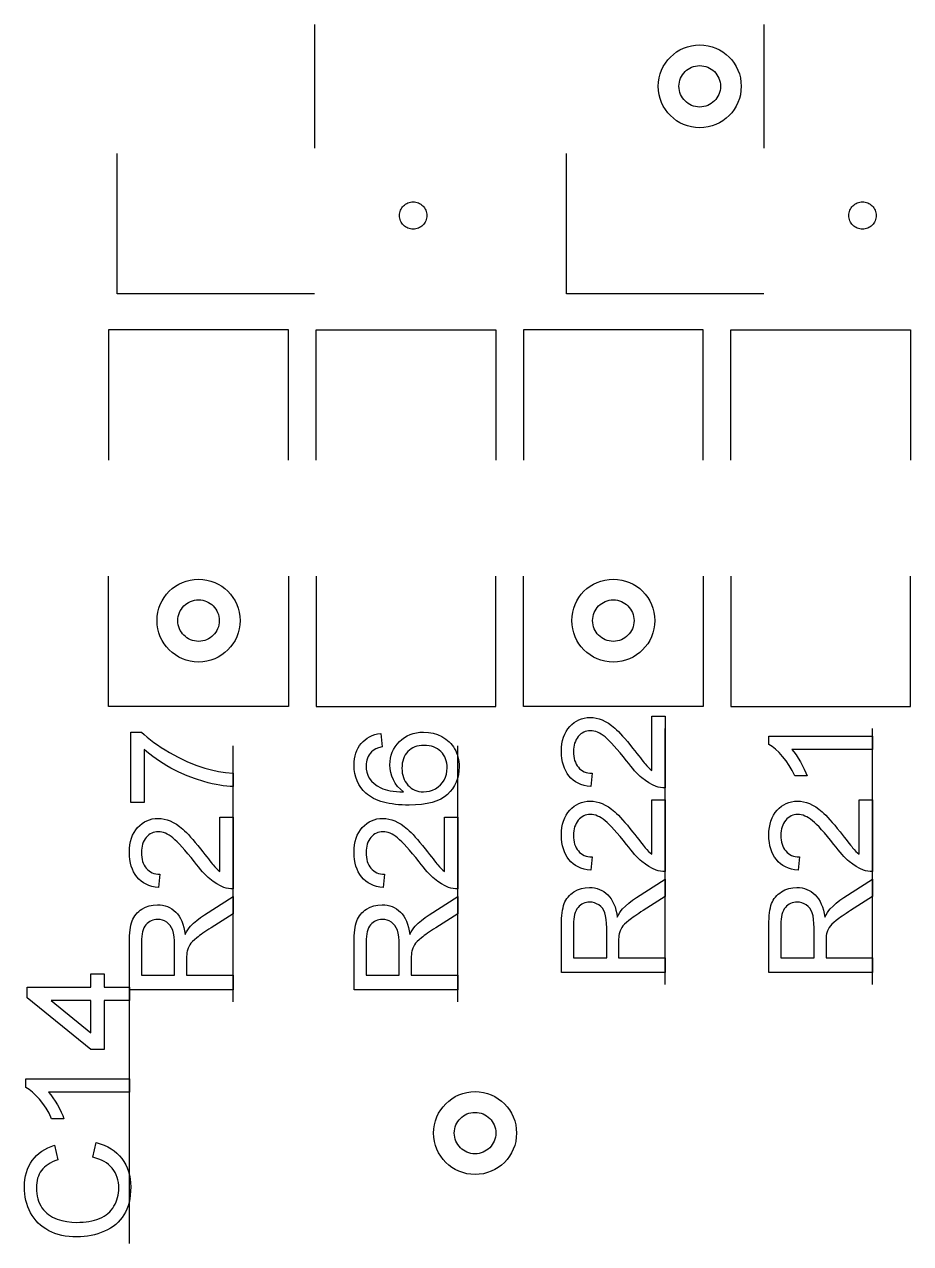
# Model space of a CAD drawing. Header units: millimetres. Extents: x -140 to 0, y -30 to 30.
# Drawn here: x -47.76 to -41.25, y -8.89 to 0.07 of the extents above; entities that cross this region are included whole.
import ezdxf

# ---------------------------------------------------------------- set-up
doc = ezdxf.new("R2010")
doc.units = ezdxf.units.MM
doc.linetypes.add('CENTERX2', pattern=[20.32, 12.7, -2.54, 2.54, -2.54])

msp = doc.modelspace()

# ---------------------------------------------------------------- linework, layer by layer
at = {"color": 7, "linetype": 'CENTERX2'}
for p, q in [((-45.6288, 0.0744), (-45.6288, -0.8364)), ((-42.3268, 0.0744), (-42.3268, -0.8364)), ((-47.0812, -1.9072), (-47.0812, -0.8756)), ((-43.7792, -1.9072), (-43.7792, -0.8756)), ((-45.6288, -1.9072), (-47.0812, -1.9072)), ((-42.3268, -1.9072), (-43.7792, -1.9072)), ((-45.8214, -2.1709), (-47.1426, -2.1709)), ((-47.1426, -2.1709), (-47.1426, -3.1298)), ((-45.8214, -3.1298), (-45.8214, -2.1709)), ((-45.6186, -3.1298), (-45.6186, -2.1709)), ((-45.6186, -2.1709), (-44.2974, -2.1709)), ((-44.2974, -2.1709), (-44.2974, -3.1298)), ((-42.7734, -2.1709), (-44.0946, -2.1709)), ((-44.0946, -2.1709), (-44.0946, -3.1298)), ((-42.7734, -3.1298), (-42.7734, -2.1709)), ((-42.5706, -3.1298), (-42.5706, -2.1709)), ((-42.5706, -2.1709), (-41.2494, -2.1709)), ((-41.2494, -2.1709), (-41.2494, -3.1298)), ((-47.1426, -4.9411), (-47.1426, -3.9822)), ((-45.8214, -3.9822), (-45.8214, -4.9411)), ((-45.6186, -3.9822), (-45.6186, -4.9411)), ((-44.2974, -4.9411), (-44.2974, -3.9822)), ((-44.0946, -4.9411), (-44.0946, -3.9822)), ((-42.7734, -3.9822), (-42.7734, -4.9411)), ((-42.5706, -3.9822), (-42.5706, -4.9411)), ((-41.2494, -4.9411), (-41.2494, -3.9822)), ((-45.8214, -4.9411), (-47.1426, -4.9411)), ((-45.6186, -4.9411), (-44.2974, -4.9411)), ((-42.7734, -4.9411), (-44.0946, -4.9411)), ((-42.5706, -4.9411), (-41.2494, -4.9411)), ((-43.053, -6.985), (-43.053, -5.1038)), ((-41.529, -6.985), (-41.529, -5.1038)), ((-46.228, -7.112), (-46.228, -5.2308)), ((-44.577, -7.112), (-44.577, -5.2308)), ((-46.99, -8.89), (-46.99, -7.0088))]:
    msp.add_line(p, q, dxfattribs=at)
at = {"color": 7, "linetype": 'Continuous', "flags": 128}
for points in [[(-43.1507, -5.0116), (-43.053, -5.0116), (-43.053, -5.0116), (-43.053, -5.5392), (-43.053, -5.5392), (-43.0702, -5.5388), (-43.0873, -5.537), (-43.104, -5.5334), (-43.1203, -5.5282), (-43.1203, -5.5282), (-43.1467, -5.517), (-43.1728, -5.503), (-43.1985, -5.4859), (-43.224, -5.466), (-43.2368, -5.4547), (-43.2499, -5.4421), (-43.2633, -5.4283), (-43.2772, -5.4132), (-43.2916, -5.3967), (-43.3061, -5.3792), (-43.321, -5.3603), (-43.3365, -5.3401), (-43.3365, -5.3401), (-43.3613, -5.3091), (-43.3848, -5.2807), (-43.407, -5.2549), (-43.4274, -5.2317), (-43.4465, -5.2111), (-43.4642, -5.1931), (-43.4804, -5.1777), (-43.4951, -5.1649), (-43.5089, -5.1542), (-43.5227, -5.1449), (-43.5364, -5.1369), (-43.55, -5.1305), (-43.5634, -5.1255), (-43.5767, -5.122), (-43.59, -5.1198), (-43.6031, -5.1191), (-43.6031, -5.1191), (-43.616, -5.1197), (-43.6282, -5.1217), (-43.6399, -5.125), (-43.6512, -5.1298), (-43.6621, -5.1357), (-43.6723, -5.1429), (-43.682, -5.1516), (-43.6912, -5.1615), (-43.6996, -5.1725), (-43.7069, -5.1844), (-43.713, -5.1971), (-43.7181, -5.2105), (-43.722, -5.2247), (-43.7248, -5.2398), (-43.7265, -5.2557), (-43.7271, -5.2723), (-43.7271, -5.2723), (-43.7265, -5.2899), (-43.7248, -5.3067), (-43.722, -5.3224), (-43.7181, -5.3374), (-43.7129, -5.3512), (-43.7068, -5.3644), (-43.6994, -5.3764), (-43.6909, -5.3877), (-43.6814, -5.398), (-43.6711, -5.4068), (-43.6598, -5.4143), (-43.6475, -5.4204), (-43.6346, -5.4253), (-43.6207, -5.4288), (-43.6059, -5.4309), (-43.5903, -5.4317), (-43.5903, -5.4317), (-43.6001, -5.5294), (-43.6001, -5.5294), (-43.6256, -5.5259), (-43.6494, -5.5207), (-43.6717, -5.5135), (-43.6924, -5.5048), (-43.7117, -5.4941), (-43.7294, -5.4818), (-43.7455, -5.4676), (-43.76, -5.4515), (-43.7729, -5.434), (-43.784, -5.4149), (-43.7935, -5.3944), (-43.8013, -5.3725), (-43.8072, -5.3491), (-43.8115, -5.3242), (-43.8141, -5.298), (-43.815, -5.2702), (-43.815, -5.2702), (-43.8141, -5.2423), (-43.8112, -5.2157), (-43.8065, -5.1907), (-43.7999, -5.1673), (-43.7913, -5.1452), (-43.781, -5.1247), (-43.7687, -5.1058), (-43.7546, -5.0882), (-43.739, -5.0725), (-43.7225, -5.0589), (-43.7051, -5.0475), (-43.6868, -5.0382), (-43.6677, -5.0308), (-43.6475, -5.0255), (-43.6266, -5.0225), (-43.6047, -5.0214), (-43.6047, -5.0214), (-43.5821, -5.0226), (-43.5596, -5.026), (-43.5373, -5.0318), (-43.5154, -5.0397), (-43.4931, -5.0504), (-43.4702, -5.0641), (-43.4468, -5.0808), (-43.4229, -5.1005), (-43.4102, -5.1121), (-43.3964, -5.1255), (-43.3816, -5.1408), (-43.3658, -5.1582), (-43.349, -5.1772), (-43.331, -5.1983), (-43.312, -5.2212), (-43.292, -5.2461), (-43.292, -5.2461), (-43.2757, -5.2671), (-43.2606, -5.2864), (-43.247, -5.3039), (-43.2348, -5.3195), (-43.224, -5.3332), (-43.2143, -5.3451), (-43.2063, -5.3552), (-43.1995, -5.3635), (-43.1873, -5.3775), (-43.1751, -5.3903), (-43.1629, -5.4018), (-43.1507, -5.412), (-43.1507, -5.412), (-43.1507, -5.0116)], [(-46.8825, -5.6466), (-46.9802, -5.6466), (-46.9802, -5.6466), (-46.9802, -5.1288), (-46.9802, -5.1288), (-46.9012, -5.1288), (-46.9012, -5.1288), (-46.8809, -5.1478), (-46.859, -5.1667), (-46.8357, -5.1855), (-46.8108, -5.2044), (-46.7844, -5.2232), (-46.7566, -5.2418), (-46.7271, -5.2606), (-46.6962, -5.2792), (-46.6322, -5.3143), (-46.5673, -5.3453), (-46.5017, -5.3719), (-46.4351, -5.3943), (-46.4351, -5.3943), (-46.3867, -5.4076), (-46.3361, -5.4183), (-46.2831, -5.4263), (-46.228, -5.4317), (-46.228, -5.4317), (-46.228, -5.5294), (-46.228, -5.5294), (-46.2507, -5.5285), (-46.2747, -5.5265), (-46.2999, -5.5236), (-46.3262, -5.5196), (-46.3535, -5.5144), (-46.3822, -5.5083), (-46.4119, -5.5013), (-46.4428, -5.4931), (-46.5052, -5.4738), (-46.5664, -5.4509), (-46.6266, -5.4242), (-46.6856, -5.3937), (-46.7142, -5.3774), (-46.7416, -5.3609), (-46.7681, -5.3439), (-46.7932, -5.3268), (-46.8172, -5.3096), (-46.8401, -5.2919), (-46.8619, -5.274), (-46.8825, -5.2558), (-46.8825, -5.2558), (-46.8825, -5.6466)], [(-45.1436, -5.1386), (-45.1338, -5.2363), (-45.1338, -5.2363), (-45.1589, -5.2438), (-45.1803, -5.2528), (-45.198, -5.2632), (-45.212, -5.2749), (-45.212, -5.2749), (-45.2212, -5.2856), (-45.2291, -5.2969), (-45.2358, -5.3088), (-45.2413, -5.3213), (-45.2456, -5.3345), (-45.2486, -5.348), (-45.2505, -5.3624), (-45.2511, -5.3774), (-45.2511, -5.3774), (-45.2497, -5.4013), (-45.2454, -5.4245), (-45.2384, -5.4468), (-45.2285, -5.4682), (-45.2285, -5.4682), (-45.2122, -5.4889), (-45.1925, -5.5077), (-45.1696, -5.5245), (-45.1432, -5.5395), (-45.1282, -5.546), (-45.1116, -5.5518), (-45.0931, -5.5567), (-45.0729, -5.5607), (-45.0511, -5.5639), (-45.0275, -5.5663), (-45.002, -5.5679), (-44.9748, -5.5685), (-44.9748, -5.5685), (-44.9986, -5.5494), (-45.0192, -5.5283), (-45.0365, -5.5051), (-45.0505, -5.4799), (-45.0613, -5.4534), (-45.069, -5.4263), (-45.0737, -5.3986), (-45.0752, -5.3702), (-45.0752, -5.3702), (-45.0742, -5.3456), (-45.071, -5.3218), (-45.0655, -5.299), (-45.058, -5.2772), (-45.0482, -5.2563), (-45.0365, -5.2363), (-45.0224, -5.2174), (-45.0062, -5.1992), (-44.9884, -5.1827), (-44.9691, -5.1684), (-44.9488, -5.1563), (-44.9272, -5.1464), (-44.9043, -5.1388), (-44.88, -5.1333), (-44.8547, -5.1299), (-44.8279, -5.1288), (-44.8279, -5.1288), (-44.7927, -5.131), (-44.7586, -5.1371), (-44.726, -5.1475), (-44.6945, -5.1618), (-44.6796, -5.1705), (-44.6655, -5.18), (-44.6524, -5.1901), (-44.64, -5.201), (-44.6287, -5.2128), (-44.6182, -5.2253), (-44.6088, -5.2386), (-44.6, -5.2526), (-44.5924, -5.2673), (-44.5857, -5.2824), (-44.5801, -5.2981), (-44.5755, -5.3143), (-44.5718, -5.3308), (-44.5692, -5.3479), (-44.5677, -5.3656), (-44.5672, -5.3836), (-44.5672, -5.3836), (-44.5686, -5.4141), (-44.5726, -5.4431), (-44.5793, -5.4708), (-44.5886, -5.497), (-44.6005, -5.5218), (-44.6152, -5.545), (-44.6326, -5.5668), (-44.6526, -5.5872), (-44.6756, -5.6057), (-44.7022, -5.6217), (-44.7321, -5.6353), (-44.7655, -5.6465), (-44.8025, -5.655), (-44.8428, -5.6613), (-44.8866, -5.6649), (-44.9337, -5.6662), (-44.9337, -5.6662), (-44.9606, -5.6658), (-44.9867, -5.6648), (-45.0117, -5.6631), (-45.0358, -5.6607), (-45.0591, -5.6576), (-45.0813, -5.6538), (-45.1026, -5.6494), (-45.123, -5.6442), (-45.1424, -5.6384), (-45.161, -5.6318), (-45.1786, -5.6246), (-45.1952, -5.6167), (-45.2109, -5.6081), (-45.2257, -5.5988), (-45.2395, -5.5889), (-45.2525, -5.5782), (-45.2525, -5.5782), (-45.2728, -5.5582), (-45.2903, -5.5366), (-45.3053, -5.5132), (-45.3173, -5.4882), (-45.3268, -5.4615), (-45.3337, -5.4332), (-45.3376, -5.4031), (-45.339, -5.3716), (-45.339, -5.3716), (-45.3382, -5.3479), (-45.3358, -5.3253), (-45.3317, -5.3039), (-45.326, -5.2835), (-45.3187, -5.2642), (-45.3098, -5.2459), (-45.2993, -5.2288), (-45.2871, -5.2128), (-45.2735, -5.1981), (-45.2587, -5.185), (-45.2425, -5.1734), (-45.2253, -5.1633), (-45.2067, -5.1548), (-45.187, -5.1479), (-45.1659, -5.1424), (-45.1436, -5.1386)], [(-41.529, -5.1582), (-41.529, -5.2558), (-41.529, -5.2558), (-42.1228, -5.2558), (-42.1228, -5.2558), (-42.1068, -5.2749), (-42.0907, -5.2966), (-42.0747, -5.3212), (-42.0587, -5.3483), (-42.0436, -5.3763), (-42.0304, -5.4027), (-42.0194, -5.4277), (-42.0104, -5.4512), (-42.0104, -5.4512), (-42.1005, -5.4512), (-42.1005, -5.4512), (-42.1199, -5.4115), (-42.1411, -5.3745), (-42.1645, -5.3398), (-42.1896, -5.3079), (-42.2156, -5.2795), (-42.2411, -5.2555), (-42.2663, -5.236), (-42.291, -5.221), (-42.291, -5.221), (-42.291, -5.1582), (-42.291, -5.1582), (-41.529, -5.1582)], [(-44.8299, -5.5685), (-44.807, -5.5669), (-44.7847, -5.5627), (-44.7629, -5.5552), (-44.7416, -5.545), (-44.7217, -5.5323), (-44.7043, -5.5175), (-44.6895, -5.5007), (-44.6773, -5.4819), (-44.6677, -5.4615), (-44.6606, -5.4395), (-44.6565, -5.4161), (-44.6552, -5.3912), (-44.6552, -5.3912), (-44.6559, -5.3735), (-44.6581, -5.3567), (-44.6616, -5.3407), (-44.6666, -5.3255), (-44.673, -5.311), (-44.6808, -5.2974), (-44.6901, -5.2845), (-44.7008, -5.2726), (-44.7127, -5.2618), (-44.7257, -5.2525), (-44.7396, -5.2446), (-44.7547, -5.2381), (-44.7707, -5.2329), (-44.7876, -5.2294), (-44.8058, -5.2273), (-44.8249, -5.2265), (-44.8249, -5.2265), (-44.8432, -5.2273), (-44.8606, -5.2294), (-44.8771, -5.2329), (-44.8924, -5.238), (-44.9069, -5.2442), (-44.9201, -5.2522), (-44.9325, -5.2613), (-44.944, -5.272), (-44.9542, -5.2839), (-44.9629, -5.2969), (-44.9704, -5.3108), (-44.9765, -5.3258), (-44.9812, -5.3416), (-44.9846, -5.3586), (-44.9867, -5.3764), (-44.9873, -5.3954), (-44.9873, -5.3954), (-44.9867, -5.4131), (-44.9846, -5.4302), (-44.9812, -5.4465), (-44.9765, -5.4622), (-44.9704, -5.4772), (-44.9629, -5.4915), (-44.9542, -5.5051), (-44.944, -5.5181), (-44.9327, -5.5298), (-44.9204, -5.5401), (-44.9075, -5.5488), (-44.8937, -5.5559), (-44.8791, -5.5614), (-44.8635, -5.5653), (-44.8472, -5.5677), (-44.8299, -5.5685)], [(-43.1507, -5.6271), (-43.053, -5.6271), (-43.053, -5.6271), (-43.053, -6.1546), (-43.053, -6.1546), (-43.0702, -6.1543), (-43.0873, -6.1525), (-43.104, -6.1488), (-43.1203, -6.1436), (-43.1203, -6.1436), (-43.1467, -6.1325), (-43.1728, -6.1184), (-43.1985, -6.1013), (-43.224, -6.0815), (-43.2368, -6.0702), (-43.2499, -6.0575), (-43.2633, -6.0438), (-43.2772, -6.0287), (-43.2916, -6.0122), (-43.3061, -5.9946), (-43.321, -5.9757), (-43.3365, -5.9556), (-43.3365, -5.9556), (-43.3613, -5.9246), (-43.3848, -5.8962), (-43.407, -5.8704), (-43.4274, -5.8472), (-43.4465, -5.8266), (-43.4642, -5.8086), (-43.4804, -5.7932), (-43.4951, -5.7803), (-43.5089, -5.7696), (-43.5227, -5.7603), (-43.5364, -5.7524), (-43.55, -5.746), (-43.5634, -5.7409), (-43.5767, -5.7374), (-43.59, -5.7353), (-43.6031, -5.7345), (-43.6031, -5.7345), (-43.616, -5.7351), (-43.6282, -5.7371), (-43.6399, -5.7405), (-43.6512, -5.7452), (-43.6621, -5.7512), (-43.6723, -5.7584), (-43.682, -5.7671), (-43.6912, -5.777), (-43.6996, -5.788), (-43.7069, -5.7999), (-43.713, -5.8125), (-43.7181, -5.826), (-43.722, -5.8402), (-43.7248, -5.8553), (-43.7265, -5.8712), (-43.7271, -5.8878), (-43.7271, -5.8878), (-43.7265, -5.9053), (-43.7248, -5.9221), (-43.722, -5.9379), (-43.7181, -5.9528), (-43.7129, -5.9667), (-43.7068, -5.9798), (-43.6994, -5.9919), (-43.6909, -6.0032), (-43.6814, -6.0134), (-43.6711, -6.0223), (-43.6598, -6.0298), (-43.6475, -6.0359), (-43.6346, -6.0407), (-43.6207, -6.0443), (-43.6059, -6.0464), (-43.5903, -6.0472), (-43.5903, -6.0472), (-43.6001, -6.1448), (-43.6001, -6.1448), (-43.6256, -6.1413), (-43.6494, -6.1361), (-43.6717, -6.129), (-43.6924, -6.1203), (-43.7117, -6.1096), (-43.7294, -6.0972), (-43.7455, -6.083), (-43.76, -6.067), (-43.7729, -6.0494), (-43.784, -6.0304), (-43.7935, -6.0099), (-43.8013, -5.9879), (-43.8072, -5.9646), (-43.8115, -5.9397), (-43.8141, -5.9134), (-43.815, -5.8857), (-43.815, -5.8857), (-43.8141, -5.8577), (-43.8112, -5.8312), (-43.8065, -5.8061), (-43.7999, -5.7828), (-43.7913, -5.7606), (-43.781, -5.7402), (-43.7687, -5.7213), (-43.7546, -5.7037), (-43.739, -5.688), (-43.7225, -5.6744), (-43.7051, -5.6629), (-43.6868, -5.6536), (-43.6677, -5.6463), (-43.6475, -5.641), (-43.6266, -5.6379), (-43.6047, -5.6368), (-43.6047, -5.6368), (-43.5821, -5.6381), (-43.5596, -5.6414), (-43.5373, -5.6472), (-43.5154, -5.6552), (-43.4931, -5.6658), (-43.4702, -5.6796), (-43.4468, -5.6962), (-43.4229, -5.7159), (-43.4102, -5.7275), (-43.3964, -5.7409), (-43.3816, -5.7562), (-43.3658, -5.7736), (-43.349, -5.7927), (-43.331, -5.8138), (-43.312, -5.8367), (-43.292, -5.8615), (-43.292, -5.8615), (-43.2757, -5.8826), (-43.2606, -5.9018), (-43.247, -5.9194), (-43.2348, -5.935), (-43.224, -5.9487), (-43.2143, -5.9606), (-43.2063, -5.9707), (-43.1995, -5.9789), (-43.1873, -5.993), (-43.1751, -6.0058), (-43.1629, -6.0172), (-43.1507, -6.0275), (-43.1507, -6.0275), (-43.1507, -5.6271)], [(-41.6267, -5.6271), (-41.529, -5.6271), (-41.529, -5.6271), (-41.529, -6.1546), (-41.529, -6.1546), (-41.5462, -6.1543), (-41.5633, -6.1525), (-41.58, -6.1488), (-41.5963, -6.1436), (-41.5963, -6.1436), (-41.6227, -6.1325), (-41.6488, -6.1184), (-41.6745, -6.1013), (-41.7, -6.0815), (-41.7128, -6.0702), (-41.7259, -6.0575), (-41.7393, -6.0438), (-41.7532, -6.0287), (-41.7676, -6.0122), (-41.7821, -5.9946), (-41.797, -5.9757), (-41.8125, -5.9556), (-41.8125, -5.9556), (-41.8373, -5.9246), (-41.8608, -5.8962), (-41.883, -5.8704), (-41.9034, -5.8472), (-41.9225, -5.8266), (-41.9402, -5.8086), (-41.9564, -5.7932), (-41.9711, -5.7803), (-41.9849, -5.7696), (-41.9987, -5.7603), (-42.0124, -5.7524), (-42.026, -5.746), (-42.0394, -5.7409), (-42.0527, -5.7374), (-42.066, -5.7353), (-42.0791, -5.7345), (-42.0791, -5.7345), (-42.092, -5.7351), (-42.1042, -5.7371), (-42.1159, -5.7405), (-42.1272, -5.7452), (-42.1381, -5.7512), (-42.1483, -5.7584), (-42.158, -5.7671), (-42.1672, -5.777), (-42.1756, -5.788), (-42.1829, -5.7999), (-42.189, -5.8125), (-42.1941, -5.826), (-42.198, -5.8402), (-42.2008, -5.8553), (-42.2025, -5.8712), (-42.2031, -5.8878), (-42.2031, -5.8878), (-42.2025, -5.9053), (-42.2008, -5.9221), (-42.198, -5.9379), (-42.1941, -5.9528), (-42.1889, -5.9667), (-42.1828, -5.9798), (-42.1754, -5.9919), (-42.1669, -6.0032), (-42.1574, -6.0134), (-42.1471, -6.0223), (-42.1358, -6.0298), (-42.1235, -6.0359), (-42.1106, -6.0407), (-42.0967, -6.0443), (-42.0819, -6.0464), (-42.0663, -6.0472), (-42.0663, -6.0472), (-42.0761, -6.1448), (-42.0761, -6.1448), (-42.1016, -6.1413), (-42.1254, -6.1361), (-42.1477, -6.129), (-42.1684, -6.1203), (-42.1877, -6.1096), (-42.2054, -6.0972), (-42.2215, -6.083), (-42.236, -6.067), (-42.2489, -6.0494), (-42.26, -6.0304), (-42.2695, -6.0099), (-42.2773, -5.9879), (-42.2832, -5.9646), (-42.2875, -5.9397), (-42.2901, -5.9134), (-42.291, -5.8857), (-42.291, -5.8857), (-42.2901, -5.8577), (-42.2872, -5.8312), (-42.2825, -5.8061), (-42.2759, -5.7828), (-42.2673, -5.7606), (-42.257, -5.7402), (-42.2447, -5.7213), (-42.2306, -5.7037), (-42.215, -5.688), (-42.1985, -5.6744), (-42.1811, -5.6629), (-42.1628, -5.6536), (-42.1437, -5.6463), (-42.1235, -5.641), (-42.1026, -5.6379), (-42.0807, -5.6368), (-42.0807, -5.6368), (-42.0581, -5.6381), (-42.0356, -5.6414), (-42.0133, -5.6472), (-41.9914, -5.6552), (-41.9691, -5.6658), (-41.9462, -5.6796), (-41.9228, -5.6962), (-41.8989, -5.7159), (-41.8862, -5.7275), (-41.8724, -5.7409), (-41.8576, -5.7562), (-41.8418, -5.7736), (-41.825, -5.7927), (-41.807, -5.8138), (-41.788, -5.8367), (-41.768, -5.8615), (-41.768, -5.8615), (-41.7517, -5.8826), (-41.7366, -5.9018), (-41.723, -5.9194), (-41.7108, -5.935), (-41.7, -5.9487), (-41.6903, -5.9606), (-41.6823, -5.9707), (-41.6755, -5.9789), (-41.6633, -5.993), (-41.6511, -6.0058), (-41.6389, -6.0172), (-41.6267, -6.0275), (-41.6267, -6.0275), (-41.6267, -5.6271)], [(-46.3257, -5.7541), (-46.228, -5.7541), (-46.228, -5.7541), (-46.228, -6.2816), (-46.228, -6.2816), (-46.2452, -6.2813), (-46.2623, -6.2795), (-46.279, -6.2758), (-46.2953, -6.2706), (-46.2953, -6.2706), (-46.3217, -6.2595), (-46.3478, -6.2454), (-46.3735, -6.2283), (-46.399, -6.2085), (-46.4118, -6.1972), (-46.4249, -6.1845), (-46.4383, -6.1708), (-46.4522, -6.1557), (-46.4666, -6.1392), (-46.4811, -6.1216), (-46.496, -6.1027), (-46.5115, -6.0826), (-46.5115, -6.0826), (-46.5363, -6.0516), (-46.5598, -6.0232), (-46.582, -5.9974), (-46.6024, -5.9742), (-46.6215, -5.9536), (-46.6392, -5.9356), (-46.6554, -5.9202), (-46.6701, -5.9073), (-46.6839, -5.8966), (-46.6977, -5.8873), (-46.7114, -5.8794), (-46.725, -5.873), (-46.7384, -5.8679), (-46.7517, -5.8644), (-46.765, -5.8623), (-46.7781, -5.8615), (-46.7781, -5.8615), (-46.791, -5.8621), (-46.8032, -5.8641), (-46.8149, -5.8675), (-46.8262, -5.8722), (-46.8371, -5.8782), (-46.8473, -5.8854), (-46.857, -5.8941), (-46.8662, -5.904), (-46.8746, -5.915), (-46.8819, -5.9269), (-46.888, -5.9395), (-46.8931, -5.953), (-46.897, -5.9672), (-46.8998, -5.9823), (-46.9015, -5.9982), (-46.9021, -6.0148), (-46.9021, -6.0148), (-46.9015, -6.0323), (-46.8998, -6.0491), (-46.897, -6.0649), (-46.8931, -6.0798), (-46.8879, -6.0937), (-46.8818, -6.1068), (-46.8744, -6.1189), (-46.8659, -6.1302), (-46.8564, -6.1404), (-46.8461, -6.1493), (-46.8348, -6.1568), (-46.8225, -6.1629), (-46.8096, -6.1677), (-46.7957, -6.1713), (-46.7809, -6.1734), (-46.7653, -6.1742), (-46.7653, -6.1742), (-46.7751, -6.2718), (-46.7751, -6.2718), (-46.8006, -6.2683), (-46.8244, -6.2631), (-46.8467, -6.256), (-46.8674, -6.2473), (-46.8867, -6.2366), (-46.9044, -6.2242), (-46.9205, -6.21), (-46.935, -6.194), (-46.9479, -6.1764), (-46.959, -6.1574), (-46.9685, -6.1369), (-46.9763, -6.1149), (-46.9822, -6.0916), (-46.9865, -6.0667), (-46.9891, -6.0404), (-46.99, -6.0127), (-46.99, -6.0127), (-46.9891, -5.9847), (-46.9862, -5.9582), (-46.9815, -5.9331), (-46.9749, -5.9098), (-46.9663, -5.8876), (-46.956, -5.8672), (-46.9437, -5.8483), (-46.9296, -5.8307), (-46.914, -5.815), (-46.8975, -5.8014), (-46.8801, -5.7899), (-46.8618, -5.7806), (-46.8427, -5.7733), (-46.8225, -5.768), (-46.8016, -5.7649), (-46.7797, -5.7638), (-46.7797, -5.7638), (-46.7571, -5.7651), (-46.7346, -5.7684), (-46.7123, -5.7742), (-46.6904, -5.7822), (-46.6681, -5.7928), (-46.6452, -5.8066), (-46.6218, -5.8232), (-46.5979, -5.8429), (-46.5852, -5.8545), (-46.5714, -5.8679), (-46.5566, -5.8832), (-46.5408, -5.9006), (-46.524, -5.9197), (-46.506, -5.9408), (-46.487, -5.9637), (-46.467, -5.9885), (-46.467, -5.9885), (-46.4507, -6.0096), (-46.4356, -6.0288), (-46.422, -6.0464), (-46.4098, -6.062), (-46.399, -6.0757), (-46.3893, -6.0876), (-46.3813, -6.0977), (-46.3745, -6.1059), (-46.3623, -6.12), (-46.3501, -6.1328), (-46.3379, -6.1442), (-46.3257, -6.1545), (-46.3257, -6.1545), (-46.3257, -5.7541)], [(-44.6747, -5.7541), (-44.577, -5.7541), (-44.577, -5.7541), (-44.577, -6.2816), (-44.577, -6.2816), (-44.5942, -6.2813), (-44.6113, -6.2795), (-44.628, -6.2758), (-44.6443, -6.2706), (-44.6443, -6.2706), (-44.6707, -6.2595), (-44.6968, -6.2454), (-44.7225, -6.2283), (-44.748, -6.2085), (-44.7608, -6.1972), (-44.7739, -6.1845), (-44.7873, -6.1708), (-44.8012, -6.1557), (-44.8156, -6.1392), (-44.8301, -6.1216), (-44.845, -6.1027), (-44.8605, -6.0826), (-44.8605, -6.0826), (-44.8853, -6.0516), (-44.9088, -6.0232), (-44.931, -5.9974), (-44.9514, -5.9742), (-44.9705, -5.9536), (-44.9882, -5.9356), (-45.0044, -5.9202), (-45.0191, -5.9073), (-45.0329, -5.8966), (-45.0467, -5.8873), (-45.0604, -5.8794), (-45.074, -5.873), (-45.0874, -5.8679), (-45.1007, -5.8644), (-45.114, -5.8623), (-45.1271, -5.8615), (-45.1271, -5.8615), (-45.14, -5.8621), (-45.1522, -5.8641), (-45.1639, -5.8675), (-45.1752, -5.8722), (-45.1861, -5.8782), (-45.1963, -5.8854), (-45.206, -5.8941), (-45.2152, -5.904), (-45.2236, -5.915), (-45.2309, -5.9269), (-45.237, -5.9395), (-45.2421, -5.953), (-45.246, -5.9672), (-45.2488, -5.9823), (-45.2505, -5.9982), (-45.2511, -6.0148), (-45.2511, -6.0148), (-45.2505, -6.0323), (-45.2488, -6.0491), (-45.246, -6.0649), (-45.2421, -6.0798), (-45.2369, -6.0937), (-45.2308, -6.1068), (-45.2234, -6.1189), (-45.2149, -6.1302), (-45.2054, -6.1404), (-45.1951, -6.1493), (-45.1838, -6.1568), (-45.1715, -6.1629), (-45.1586, -6.1677), (-45.1447, -6.1713), (-45.1299, -6.1734), (-45.1143, -6.1742), (-45.1143, -6.1742), (-45.1241, -6.2718), (-45.1241, -6.2718), (-45.1496, -6.2683), (-45.1734, -6.2631), (-45.1957, -6.256), (-45.2164, -6.2473), (-45.2357, -6.2366), (-45.2534, -6.2242), (-45.2695, -6.21), (-45.284, -6.194), (-45.2969, -6.1764), (-45.308, -6.1574), (-45.3175, -6.1369), (-45.3253, -6.1149), (-45.3312, -6.0916), (-45.3355, -6.0667), (-45.3381, -6.0404), (-45.339, -6.0127), (-45.339, -6.0127), (-45.3381, -5.9847), (-45.3352, -5.9582), (-45.3305, -5.9331), (-45.3239, -5.9098), (-45.3153, -5.8876), (-45.305, -5.8672), (-45.2927, -5.8483), (-45.2786, -5.8307), (-45.263, -5.815), (-45.2465, -5.8014), (-45.2291, -5.7899), (-45.2108, -5.7806), (-45.1917, -5.7733), (-45.1715, -5.768), (-45.1506, -5.7649), (-45.1287, -5.7638), (-45.1287, -5.7638), (-45.1061, -5.7651), (-45.0836, -5.7684), (-45.0613, -5.7742), (-45.0394, -5.7822), (-45.0171, -5.7928), (-44.9942, -5.8066), (-44.9708, -5.8232), (-44.9469, -5.8429), (-44.9342, -5.8545), (-44.9204, -5.8679), (-44.9056, -5.8832), (-44.8898, -5.9006), (-44.873, -5.9197), (-44.855, -5.9408), (-44.836, -5.9637), (-44.816, -5.9885), (-44.816, -5.9885), (-44.7997, -6.0096), (-44.7846, -6.0288), (-44.771, -6.0464), (-44.7588, -6.062), (-44.748, -6.0757), (-44.7383, -6.0876), (-44.7303, -6.0977), (-44.7235, -6.1059), (-44.7113, -6.12), (-44.6991, -6.1328), (-44.6869, -6.1442), (-44.6747, -6.1545), (-44.6747, -6.1545), (-44.6747, -5.7541)], [(-43.053, -6.8971), (-43.815, -6.8971), (-43.815, -6.8971), (-43.815, -6.5481), (-43.815, -6.5481), (-43.8147, -6.5229), (-43.8138, -6.4993), (-43.8121, -6.4773), (-43.81, -6.4569), (-43.8071, -6.4378), (-43.8036, -6.4204), (-43.7994, -6.4046), (-43.7947, -6.3903), (-43.7892, -6.3772), (-43.7826, -6.3647), (-43.7752, -6.3529), (-43.7666, -6.3418), (-43.7571, -6.3314), (-43.7468, -6.3216), (-43.7355, -6.3124), (-43.7231, -6.3041), (-43.6967, -6.29), (-43.6689, -6.2799), (-43.6399, -6.2738), (-43.6095, -6.2718), (-43.6095, -6.2718), (-43.59, -6.2726), (-43.5711, -6.2752), (-43.5531, -6.2793), (-43.5358, -6.2853), (-43.5193, -6.2928), (-43.5036, -6.3019), (-43.4888, -6.3128), (-43.4746, -6.3253), (-43.4615, -6.3395), (-43.4496, -6.3556), (-43.439, -6.3735), (-43.4296, -6.3934), (-43.4215, -6.4149), (-43.4146, -6.4382), (-43.4091, -6.4634), (-43.4047, -6.4904), (-43.4047, -6.4904), (-43.3948, -6.4715), (-43.385, -6.4552), (-43.3752, -6.4411), (-43.3656, -6.4295), (-43.3656, -6.4295), (-43.3436, -6.4077), (-43.3192, -6.3863), (-43.2925, -6.3656), (-43.2633, -6.3454), (-43.2633, -6.3454), (-43.053, -6.2116), (-43.053, -6.2116), (-43.053, -6.3375), (-43.053, -6.3375), (-43.2139, -6.4402), (-43.2139, -6.4402), (-43.2308, -6.4512), (-43.2467, -6.4617), (-43.2615, -6.4717), (-43.2752, -6.4813), (-43.2881, -6.4903), (-43.3, -6.4987), (-43.3107, -6.5068), (-43.3204, -6.5142), (-43.3374, -6.5284), (-43.3516, -6.5419), (-43.363, -6.5545), (-43.3716, -6.5664), (-43.3836, -6.5897), (-43.3914, -6.6133), (-43.3914, -6.6133), (-43.3929, -6.6235), (-43.394, -6.6364), (-43.3948, -6.6521), (-43.3949, -6.6706), (-43.3949, -6.6706), (-43.3949, -6.7896), (-43.3949, -6.7896), (-43.053, -6.7896), (-43.053, -6.7896), (-43.053, -6.8971)], [(-41.529, -6.8971), (-42.291, -6.8971), (-42.291, -6.8971), (-42.291, -6.5481), (-42.291, -6.5481), (-42.2907, -6.5229), (-42.2898, -6.4993), (-42.2881, -6.4773), (-42.286, -6.4569), (-42.2831, -6.4378), (-42.2796, -6.4204), (-42.2754, -6.4046), (-42.2707, -6.3903), (-42.2652, -6.3772), (-42.2586, -6.3647), (-42.2512, -6.3529), (-42.2426, -6.3418), (-42.2331, -6.3314), (-42.2228, -6.3216), (-42.2115, -6.3124), (-42.1991, -6.3041), (-42.1727, -6.29), (-42.1449, -6.2799), (-42.1159, -6.2738), (-42.0855, -6.2718), (-42.0855, -6.2718), (-42.066, -6.2726), (-42.0471, -6.2752), (-42.0291, -6.2793), (-42.0118, -6.2853), (-41.9953, -6.2928), (-41.9796, -6.3019), (-41.9648, -6.3128), (-41.9506, -6.3253), (-41.9375, -6.3395), (-41.9256, -6.3556), (-41.915, -6.3735), (-41.9056, -6.3934), (-41.8975, -6.4149), (-41.8906, -6.4382), (-41.8851, -6.4634), (-41.8807, -6.4904), (-41.8807, -6.4904), (-41.8708, -6.4715), (-41.861, -6.4552), (-41.8512, -6.4411), (-41.8416, -6.4295), (-41.8416, -6.4295), (-41.8196, -6.4077), (-41.7952, -6.3863), (-41.7685, -6.3656), (-41.7393, -6.3454), (-41.7393, -6.3454), (-41.529, -6.2116), (-41.529, -6.2116), (-41.529, -6.3375), (-41.529, -6.3375), (-41.6899, -6.4402), (-41.6899, -6.4402), (-41.7068, -6.4512), (-41.7227, -6.4617), (-41.7375, -6.4717), (-41.7512, -6.4813), (-41.7641, -6.4903), (-41.776, -6.4987), (-41.7867, -6.5068), (-41.7964, -6.5142), (-41.8134, -6.5284), (-41.8276, -6.5419), (-41.839, -6.5545), (-41.8476, -6.5664), (-41.8596, -6.5897), (-41.8674, -6.6133), (-41.8674, -6.6133), (-41.8689, -6.6235), (-41.87, -6.6364), (-41.8708, -6.6521), (-41.8709, -6.6706), (-41.8709, -6.6706), (-41.8709, -6.7896), (-41.8709, -6.7896), (-41.529, -6.7896), (-41.529, -6.7896), (-41.529, -6.8971)], [(-46.228, -7.0241), (-46.99, -7.0241), (-46.99, -7.0241), (-46.99, -6.6751), (-46.99, -6.6751), (-46.9897, -6.6499), (-46.9888, -6.6263), (-46.9871, -6.6043), (-46.985, -6.5839), (-46.9821, -6.5648), (-46.9786, -6.5474), (-46.9744, -6.5316), (-46.9697, -6.5173), (-46.9642, -6.5042), (-46.9576, -6.4917), (-46.9502, -6.4799), (-46.9416, -6.4688), (-46.9321, -6.4584), (-46.9218, -6.4486), (-46.9105, -6.4394), (-46.8981, -6.4311), (-46.8717, -6.417), (-46.8439, -6.4069), (-46.8149, -6.4008), (-46.7845, -6.3988), (-46.7845, -6.3988), (-46.765, -6.3996), (-46.7461, -6.4022), (-46.7281, -6.4063), (-46.7108, -6.4123), (-46.6943, -6.4198), (-46.6786, -6.4289), (-46.6638, -6.4398), (-46.6496, -6.4523), (-46.6365, -6.4665), (-46.6246, -6.4826), (-46.614, -6.5005), (-46.6046, -6.5204), (-46.5965, -6.5419), (-46.5896, -6.5652), (-46.5841, -6.5904), (-46.5797, -6.6174), (-46.5797, -6.6174), (-46.5698, -6.5985), (-46.56, -6.5822), (-46.5502, -6.5681), (-46.5406, -6.5565), (-46.5406, -6.5565), (-46.5186, -6.5347), (-46.4942, -6.5133), (-46.4675, -6.4926), (-46.4383, -6.4724), (-46.4383, -6.4724), (-46.228, -6.3386), (-46.228, -6.3386), (-46.228, -6.4645), (-46.228, -6.4645), (-46.3889, -6.5672), (-46.3889, -6.5672), (-46.4058, -6.5782), (-46.4217, -6.5887), (-46.4365, -6.5987), (-46.4502, -6.6083), (-46.4631, -6.6173), (-46.475, -6.6257), (-46.4857, -6.6338), (-46.4954, -6.6412), (-46.5124, -6.6554), (-46.5266, -6.6689), (-46.538, -6.6815), (-46.5466, -6.6934), (-46.5586, -6.7167), (-46.5664, -6.7403), (-46.5664, -6.7403), (-46.5679, -6.7505), (-46.569, -6.7634), (-46.5698, -6.7791), (-46.5699, -6.7976), (-46.5699, -6.7976), (-46.5699, -6.9166), (-46.5699, -6.9166), (-46.228, -6.9166), (-46.228, -6.9166), (-46.228, -7.0241)], [(-44.577, -7.0241), (-45.339, -7.0241), (-45.339, -7.0241), (-45.339, -6.6751), (-45.339, -6.6751), (-45.3387, -6.6499), (-45.3378, -6.6263), (-45.3361, -6.6043), (-45.334, -6.5839), (-45.3311, -6.5648), (-45.3276, -6.5474), (-45.3234, -6.5316), (-45.3187, -6.5173), (-45.3132, -6.5042), (-45.3066, -6.4917), (-45.2992, -6.4799), (-45.2906, -6.4688), (-45.2811, -6.4584), (-45.2708, -6.4486), (-45.2595, -6.4394), (-45.2471, -6.4311), (-45.2207, -6.417), (-45.1929, -6.4069), (-45.1639, -6.4008), (-45.1335, -6.3988), (-45.1335, -6.3988), (-45.114, -6.3996), (-45.0951, -6.4022), (-45.0771, -6.4063), (-45.0598, -6.4123), (-45.0433, -6.4198), (-45.0276, -6.4289), (-45.0128, -6.4398), (-44.9986, -6.4523), (-44.9855, -6.4665), (-44.9736, -6.4826), (-44.963, -6.5005), (-44.9536, -6.5204), (-44.9455, -6.5419), (-44.9386, -6.5652), (-44.9331, -6.5904), (-44.9287, -6.6174), (-44.9287, -6.6174), (-44.9188, -6.5985), (-44.909, -6.5822), (-44.8992, -6.5681), (-44.8896, -6.5565), (-44.8896, -6.5565), (-44.8676, -6.5347), (-44.8432, -6.5133), (-44.8165, -6.4926), (-44.7873, -6.4724), (-44.7873, -6.4724), (-44.577, -6.3386), (-44.577, -6.3386), (-44.577, -6.4645), (-44.577, -6.4645), (-44.7379, -6.5672), (-44.7379, -6.5672), (-44.7548, -6.5782), (-44.7707, -6.5887), (-44.7855, -6.5987), (-44.7993, -6.6083), (-44.8121, -6.6173), (-44.824, -6.6257), (-44.8347, -6.6338), (-44.8444, -6.6412), (-44.8614, -6.6554), (-44.8756, -6.6689), (-44.887, -6.6815), (-44.8956, -6.6934), (-44.9076, -6.7167), (-44.9154, -6.7403), (-44.9154, -6.7403), (-44.9169, -6.7505), (-44.918, -6.7634), (-44.9188, -6.7791), (-44.9189, -6.7976), (-44.9189, -6.7976), (-44.9189, -6.9166), (-44.9189, -6.9166), (-44.577, -6.9166), (-44.577, -6.9166), (-44.577, -7.0241)], [(-43.4828, -6.7896), (-43.4828, -6.5689), (-43.4828, -6.5689), (-43.4838, -6.5356), (-43.4864, -6.5062), (-43.4906, -6.4807), (-43.4967, -6.4591), (-43.5047, -6.4408), (-43.5146, -6.4248), (-43.5268, -6.4111), (-43.541, -6.3996), (-43.5566, -6.3908), (-43.5728, -6.3843), (-43.5897, -6.3805), (-43.6073, -6.3793), (-43.6073, -6.3793), (-43.6201, -6.3799), (-43.6323, -6.3818), (-43.6439, -6.3848), (-43.6549, -6.3892), (-43.6654, -6.3947), (-43.6753, -6.4016), (-43.6846, -6.4095), (-43.6933, -6.4188), (-43.7013, -6.4295), (-43.7081, -6.4416), (-43.7139, -6.455), (-43.7187, -6.47), (-43.7223, -6.4863), (-43.7249, -6.5042), (-43.7266, -6.5234), (-43.7271, -6.544), (-43.7271, -6.544), (-43.7271, -6.7896), (-43.7271, -6.7896), (-43.4828, -6.7896)], [(-41.9588, -6.7896), (-41.9588, -6.5689), (-41.9588, -6.5689), (-41.9598, -6.5356), (-41.9624, -6.5062), (-41.9666, -6.4807), (-41.9727, -6.4591), (-41.9807, -6.4408), (-41.9906, -6.4248), (-42.0028, -6.4111), (-42.017, -6.3996), (-42.0326, -6.3908), (-42.0488, -6.3843), (-42.0657, -6.3805), (-42.0833, -6.3793), (-42.0833, -6.3793), (-42.0961, -6.3799), (-42.1083, -6.3818), (-42.1199, -6.3848), (-42.1309, -6.3892), (-42.1414, -6.3947), (-42.1513, -6.4016), (-42.1606, -6.4095), (-42.1693, -6.4188), (-42.1773, -6.4295), (-42.1841, -6.4416), (-42.1899, -6.455), (-42.1947, -6.47), (-42.1983, -6.4863), (-42.2009, -6.5042), (-42.2026, -6.5234), (-42.2031, -6.544), (-42.2031, -6.544), (-42.2031, -6.7896), (-42.2031, -6.7896), (-41.9588, -6.7896)], [(-46.6578, -6.9166), (-46.6578, -6.6959), (-46.6578, -6.6959), (-46.6588, -6.6626), (-46.6614, -6.6332), (-46.6656, -6.6077), (-46.6717, -6.5861), (-46.6797, -6.5678), (-46.6896, -6.5518), (-46.7018, -6.5381), (-46.716, -6.5266), (-46.7316, -6.5178), (-46.7478, -6.5113), (-46.7647, -6.5075), (-46.7823, -6.5063), (-46.7823, -6.5063), (-46.7951, -6.5069), (-46.8073, -6.5088), (-46.8189, -6.5118), (-46.8299, -6.5162), (-46.8404, -6.5217), (-46.8503, -6.5286), (-46.8596, -6.5365), (-46.8683, -6.5458), (-46.8763, -6.5565), (-46.8831, -6.5686), (-46.8889, -6.582), (-46.8937, -6.597), (-46.8973, -6.6133), (-46.8999, -6.6312), (-46.9016, -6.6504), (-46.9021, -6.671), (-46.9021, -6.671), (-46.9021, -6.9166), (-46.9021, -6.9166), (-46.6578, -6.9166)], [(-45.0068, -6.9166), (-45.0068, -6.6959), (-45.0068, -6.6959), (-45.0078, -6.6626), (-45.0104, -6.6332), (-45.0146, -6.6077), (-45.0207, -6.5861), (-45.0287, -6.5678), (-45.0386, -6.5518), (-45.0508, -6.5381), (-45.065, -6.5266), (-45.0806, -6.5178), (-45.0968, -6.5113), (-45.1137, -6.5075), (-45.1313, -6.5063), (-45.1313, -6.5063), (-45.1441, -6.5069), (-45.1563, -6.5088), (-45.1679, -6.5118), (-45.1789, -6.5162), (-45.1894, -6.5217), (-45.1993, -6.5286), (-45.2086, -6.5365), (-45.2173, -6.5458), (-45.2253, -6.5565), (-45.2321, -6.5686), (-45.2379, -6.582), (-45.2427, -6.597), (-45.2463, -6.6133), (-45.2489, -6.6312), (-45.2506, -6.6504), (-45.2511, -6.671), (-45.2511, -6.671), (-45.2511, -6.9166), (-45.2511, -6.9166), (-45.0068, -6.9166)], [(-46.99, -7.1022), (-47.1756, -7.1022), (-47.1756, -7.1022), (-47.1756, -7.4637), (-47.1756, -7.4637), (-47.2733, -7.4637), (-47.2733, -7.4637), (-47.7422, -7.0827), (-47.7422, -7.0827), (-47.7422, -7.0045), (-47.7422, -7.0045), (-47.2733, -7.0045), (-47.2733, -7.0045), (-47.2733, -6.9068), (-47.2733, -6.9068), (-47.1756, -6.9068), (-47.1756, -6.9068), (-47.1756, -7.0045), (-47.1756, -7.0045), (-46.99, -7.0045), (-46.99, -7.0045), (-46.99, -7.1022)], [(-47.2733, -7.1022), (-47.5656, -7.1022), (-47.5656, -7.1022), (-47.2733, -7.3399), (-47.2733, -7.3399), (-47.2733, -7.1022)], [(-46.99, -7.6786), (-46.99, -7.7763), (-46.99, -7.7763), (-47.5838, -7.7763), (-47.5838, -7.7763), (-47.5678, -7.7954), (-47.5517, -7.8171), (-47.5357, -7.8416), (-47.5197, -7.8688), (-47.5046, -7.8967), (-47.4914, -7.9232), (-47.4804, -7.9482), (-47.4714, -7.9717), (-47.4714, -7.9717), (-47.5615, -7.9717), (-47.5615, -7.9717), (-47.5809, -7.932), (-47.6021, -7.8949), (-47.6255, -7.8603), (-47.6506, -7.8284), (-47.6766, -7.8), (-47.7021, -7.776), (-47.7273, -7.7565), (-47.752, -7.7415), (-47.752, -7.7415), (-47.752, -7.6786), (-47.752, -7.6786), (-46.99, -7.6786)], [(-47.259, -8.255), (-47.2339, -8.1475), (-47.2339, -8.1475), (-47.2039, -8.1565), (-47.1758, -8.1671), (-47.1494, -8.1793), (-47.1248, -8.1932), (-47.1022, -8.2087), (-47.0814, -8.2258), (-47.0624, -8.2446), (-47.0453, -8.2649), (-47.03, -8.2867), (-47.0169, -8.3096), (-47.0056, -8.3339), (-46.9964, -8.3593), (-46.9894, -8.3857), (-46.9844, -8.4134), (-46.9813, -8.4423), (-46.9802, -8.4724), (-46.9802, -8.4724), (-46.981, -8.5034), (-46.9833, -8.5328), (-46.9873, -8.5609), (-46.9926, -8.5875), (-46.9996, -8.6125), (-47.0082, -8.636), (-47.0184, -8.6581), (-47.03, -8.6787), (-47.0431, -8.698), (-47.0576, -8.7161), (-47.0736, -8.7331), (-47.0909, -8.7488), (-47.1097, -8.7633), (-47.1297, -8.7766), (-47.1512, -8.7886), (-47.1741, -8.7996), (-47.1979, -8.8094), (-47.2222, -8.8178), (-47.2467, -8.825), (-47.2719, -8.8308), (-47.2974, -8.8354), (-47.3234, -8.8386), (-47.3498, -8.8405), (-47.3766, -8.8412), (-47.3766, -8.8412), (-47.4057, -8.8404), (-47.4339, -8.8383), (-47.4611, -8.8346), (-47.4872, -8.8296), (-47.5125, -8.823), (-47.5369, -8.8151), (-47.5603, -8.8056), (-47.5827, -8.7948), (-47.6039, -8.7825), (-47.6239, -8.7691), (-47.6426, -8.7545), (-47.66, -8.7386), (-47.676, -8.7215), (-47.6906, -8.703), (-47.7041, -8.6835), (-47.7161, -8.6627), (-47.7268, -8.641), (-47.7361, -8.6188), (-47.7439, -8.596), (-47.7503, -8.5728), (-47.7554, -8.549), (-47.7589, -8.5246), (-47.761, -8.4997), (-47.7618, -8.4742), (-47.7618, -8.4742), (-47.7609, -8.4457), (-47.7581, -8.4182), (-47.7537, -8.3919), (-47.7473, -8.3667), (-47.7392, -8.3428), (-47.7291, -8.32), (-47.7173, -8.2984), (-47.7038, -8.2779), (-47.6885, -8.2588), (-47.6717, -8.2411), (-47.6535, -8.2251), (-47.6339, -8.2104), (-47.6126, -8.1973), (-47.59, -8.1857), (-47.5659, -8.1756), (-47.5403, -8.1671), (-47.5403, -8.1671), (-47.5172, -8.2745), (-47.5172, -8.2745), (-47.5369, -8.2816), (-47.5554, -8.2893), (-47.5723, -8.2979), (-47.5879, -8.3071), (-47.6021, -8.3171), (-47.6149, -8.3278), (-47.6264, -8.3394), (-47.6364, -8.3516), (-47.6451, -8.3648), (-47.6528, -8.3786), (-47.6592, -8.3933), (-47.6645, -8.4089), (-47.6687, -8.4252), (-47.6716, -8.4423), (-47.6732, -8.4603), (-47.6738, -8.4791), (-47.6738, -8.4791), (-47.6732, -8.5008), (-47.6713, -8.5214), (-47.668, -8.5412), (-47.6635, -8.5601), (-47.6577, -8.578), (-47.6506, -8.5951), (-47.6422, -8.6113), (-47.6325, -8.6265), (-47.6216, -8.6407), (-47.6099, -8.654), (-47.5974, -8.6661), (-47.5839, -8.6769), (-47.5696, -8.6868), (-47.5543, -8.6955), (-47.5381, -8.7032), (-47.5212, -8.7097), (-47.4859, -8.7203), (-47.4502, -8.7277), (-47.4139, -8.7322), (-47.3771, -8.7337), (-47.3771, -8.7337), (-47.3536, -8.7332), (-47.3309, -8.7319), (-47.3089, -8.7296), (-47.2875, -8.7265), (-47.267, -8.7224), (-47.2474, -8.7174), (-47.2283, -8.7116), (-47.2101, -8.7047), (-47.1929, -8.6969), (-47.1767, -8.6882), (-47.1616, -8.6786), (-47.1477, -8.6677), (-47.135, -8.656), (-47.1233, -8.6433), (-47.1127, -8.6296), (-47.1034, -8.6148), (-47.0952, -8.5994), (-47.088, -8.5836), (-47.0819, -8.5676), (-47.077, -8.5513), (-47.073, -8.5346), (-47.0703, -8.5175), (-47.0688, -8.5003), (-47.0682, -8.4827), (-47.0682, -8.4827), (-47.0689, -8.4615), (-47.0712, -8.4411), (-47.0749, -8.4215), (-47.0802, -8.4029), (-47.0869, -8.3849), (-47.0952, -8.3678), (-47.1049, -8.3516), (-47.1162, -8.3362), (-47.1291, -8.3219), (-47.1433, -8.3086), (-47.1588, -8.2967), (-47.1759, -8.286), (-47.1945, -8.2764), (-47.2145, -8.268), (-47.2361, -8.261), (-47.259, -8.255)]]:
    msp.add_lwpolyline(points, dxfattribs=at)
at = {"color": 7, "linetype": 'CENTERX2'}
for centre, radius in [((-42.799, -0.381), 0.3048), ((-42.799, -0.381), 0.1524), ((-44.9049, -1.331), 0.1001), ((-41.6029, -1.331), 0.1001), ((-46.482, -4.3094), 0.3048), ((-43.434, -4.3094), 0.3048), ((-46.482, -4.3094), 0.1524), ((-43.434, -4.3094), 0.1524), ((-44.45, -8.0772), 0.3048), ((-44.45, -8.0772), 0.1524)]:
    msp.add_circle(centre, radius, dxfattribs=at)

doc.saveas('drawing.dxf')
